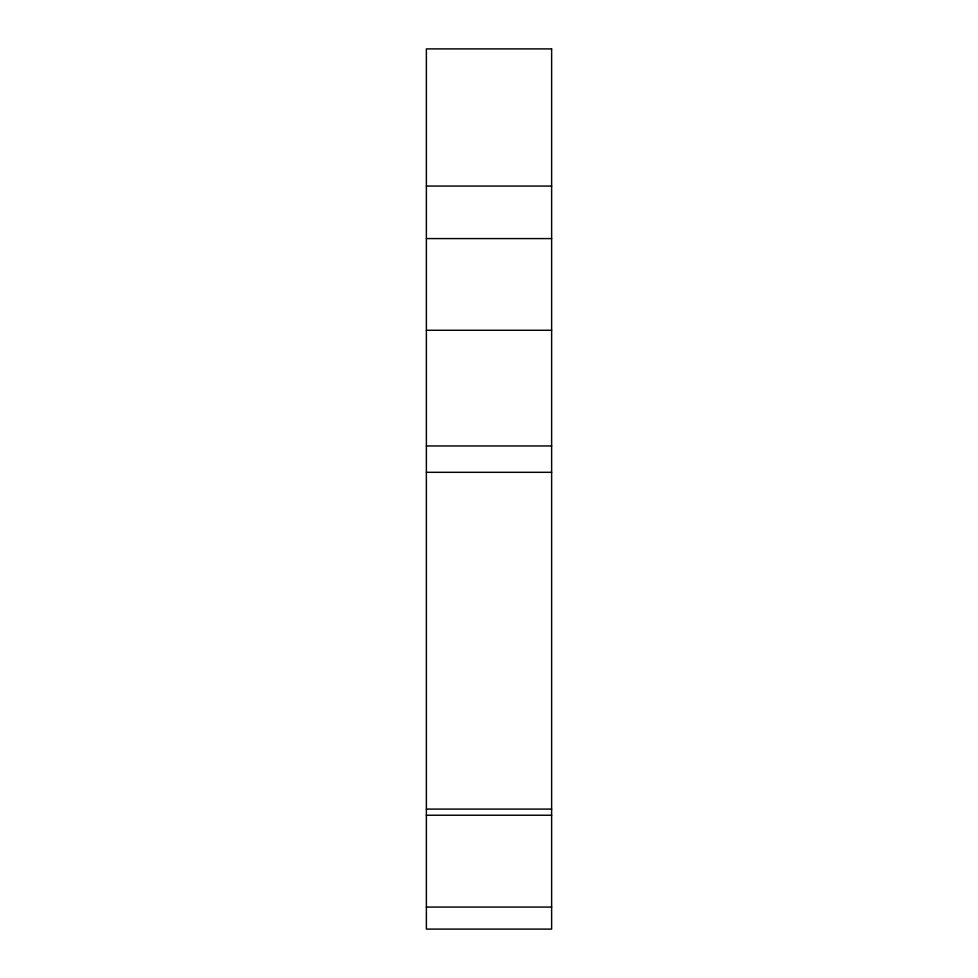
<?xml version="1.0" encoding="UTF-8"?>
<svg xmlns="http://www.w3.org/2000/svg" width="978" height="978" viewBox="0 0 978 978"><rect width="100%" height="100%" fill="white"/><g stroke="black" fill="none" stroke-linecap="round" stroke-linejoin="round"><path stroke-width="1.47" d="M426.371 186.064L551.629 186.064M426.371 238.583L551.629 238.583M426.371 330.271L551.629 330.271M426.371 445.956L551.629 445.956M426.371 472.313L551.629 472.313M426.371 809.087L551.629 809.087M426.371 815.236L551.629 815.236M426.371 907.071L551.629 907.071M551.629 48.9L426.371 48.9L426.371 929.1L551.629 929.1L551.629 48.9"/></g></svg>
